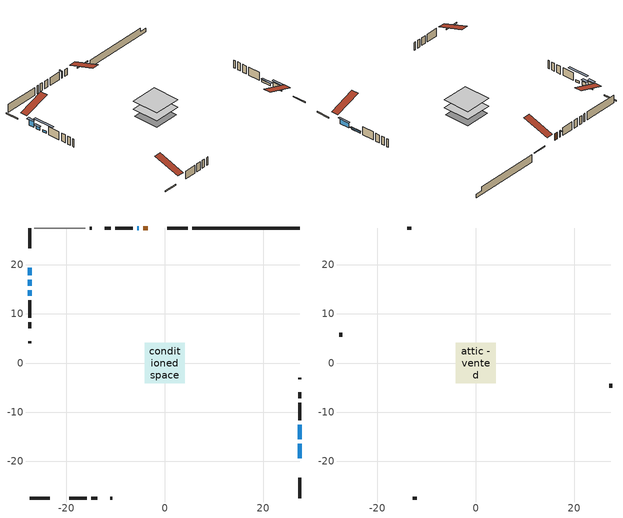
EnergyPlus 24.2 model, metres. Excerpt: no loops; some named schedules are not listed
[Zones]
conditioned space
 floor outside (Floor1 construction): -0.9,-0.9 -0.9,0.9 0.9,0.9 0.9,-0.9 z0.98
 floor adiabatic (AdiabaticFloorConstruction): -4.1,-4.1 -4.1,4.1 4.1,4.1 4.1,-4.1 z0.98
 floor foundation (Slab1 construction): -3.83,-3.83 -3.83,3.83 3.83,3.83 3.83,-3.83 z-1.31
 wall outside (RimJoist1 construction): 4.63,27.44 0.53,27.44 / -27.44,-27.44 -23.34,-27.44 / -27.44,27.44 -27.44,23.34 / 27.44,-27.44 27.44,-23.34 z0.98:1.28
 wall outside (AdiabaticWallConstruction 1): -3.43,27.44 -4.39,27.44 z0.98:3.01
 wall outside (AdiabaticWallConstruction): -5.32,27.44 -5.63,27.44 z0.98:3.06; -27.44,19.38 -27.44,17.88 z0.98:3.04; -27.44,16.95 -27.44,15.73 z0.98:2.15; 27.44,-19.38 27.44,-16.43 z0.98:2.58; 27.44,-15.51 27.44,-12.56 / -27.44,14.8 -27.44,13.63 z0.98:1.59
 wall outside (Wall1 construction): -6.56,27.44 -10.06,27.44 / -19.38,-27.44 -15.87,-27.44 / -27.44,12.71 -27.44,9.2 / 27.44,-11.63 27.44,-8.12 z0.98:3.42
 wall outside (Wall2 construction): -10.99,27.44 -12.23,27.44 / -14.94,-27.44 -13.71,-27.44 / -27.44,8.27 -27.44,7.03 / 27.44,-7.2 27.44,-5.96 z0.98:3.42
 wall outside (Wall4 construction): -14.86,27.44 -15.24,27.44 / -11.08,-27.44 -10.69,-27.44 / -27.44,4.4 -27.44,4.02 / 27.44,-3.33 27.44,-2.95 z0.98:3.42
 wall foundation (FoundationWall1 construction): 5.56,27.44,-1.31 5.56,27.44,0.98 25.25,27.44,0.98 25.25,27.44,-0.17 27.44,27.44,-0.17 27.44,27.44,-1.31
 wall adiabatic (Wall5 construction): -16.17,27.44 -26.51,27.44 z0.98:3.42
 window (WindowConstruction 3): -5.32,27.44 -5.63,27.44 z0.98:3.06
 window (WindowConstruction): -27.44,19.38 -27.44,17.88 z0.98:3.04
 window (WindowConstruction 1): -27.44,16.95 -27.44,15.73 z0.98:2.15
 window (WindowConstruction 2): 27.44,-19.38 27.44,-16.43 z0.98:2.58
 window (WindowConstruction 4): 27.44,-15.5 27.44,-12.56 z0.98:1.59
 window (WindowConstruction 5): -27.44,14.8 -27.44,13.63 z0.98:1.59
 door (Door): -3.44,27.44 -4.39,27.44 z0.98:3.01
 ceiling adiabatic (AdiabaticFloorConstruction): 4.1,-4.1 4.1,4.1 -4.1,4.1 -4.1,-4.1 z0.98
attic - vented
 floor to conditioned space (Floor2 construction Reversed): -4.1,-4.1 -4.1,4.1 4.1,4.1 4.1,-4.1 z3.42
 wall outside (Wall3 construction): -13.16,27.44 -13.93,27.44 / -12.78,-27.44 -12.01,-27.44 / -27.44,6.11 -27.44,5.33 / 27.44,-5.03 27.44,-4.26 z0.98:3.42
 roof outside (Roof1 construction): -2.51,27.44,3.42 -2.51,19.46,6.08 -0.4,19.46,6.08 -0.4,27.44,3.42; -20.31,-27.44,3.42 -20.31,-19.46,6.08 -22.41,-19.46,6.08 -22.41,-27.44,3.42; -27.44,20.31,3.42 -19.46,20.31,6.08 -19.46,22.41,6.08 -27.44,22.41,3.42; 27.44,-20.31,3.42 19.46,-20.31,6.08 19.46,-22.41,6.08 27.44,-22.41,3.42
shading: -5.63,27.44 -5.32,27.44 -5.32,28.28 -5.63,28.28 z3.06; -27.44,17.63 -27.44,19.63 -28.15,19.63 -28.15,17.63 z3.29; -27.44,15.48 -27.44,17.2 -28.15,17.2 -28.15,15.48 z2.4; 27.44,-16.14 27.44,-19.68 27.9,-19.68 27.9,-16.14 z2.88; 27.44,-12.41 27.44,-15.65 27.99,-15.65 27.99,-12.41 z1.74; -27.44,11.03 -27.44,17.41 -28.05,17.41 -28.05,11.03 z4.2
[Building]
Building 1: Terrain=Suburbs
[Site:Location]
Montreal Intl AP_QC: Latitude {deg}=45.47; Longitude {deg}=-73.74; Time Zone {hr}=-5; Elevation {m}=36; Keep Site Location Information=Yes
[Site:GroundTemperature:Shallow]
2.07863, -0.316383, -0.508184, 0.628371, 5.19101, 9.73239, 13.6695, 16.1636, 16.3755, 14.347, 10.5102, 6.10817
[Site:WaterMainsTemperature]
Calculation Method=Schedule; Temperature Schedule=mains temperature schedule
[Material] Roughness=Rough; Thermal Absorptance=0.9
Name | Thickness {m} | Conductivity {W/m-K} | Density {kg/m3} | Specific Heat {J/kg-K} | Solar Absorptance | Visible Absorptance
asphalt or fiberglass shingles | 0.00635 | 0.162714 | 1121.4 | 1465.45 | 0.4 | 0.4
ceiling loosefill ins | 0.169333 | 0.0480833 | 16.02 | 1046.75 | 0.7 | 0.7
ceiling stud and cavity | 0.1397 | 0.346447 | 65.682 | 1177.47 | 0.7 | 0.7
concrete 4.0 in. | 0.1016 | 1.803125 | 2242.8 | 837.4 | 0.7 | 0.7
concrete 8.0 in. | 0.2032 | 1.803125 | 2242.8 | 837.4 | 0.7 | 0.7
door material | 0.04445 | 0.053851 | 512.64 | 1214.23 | 0.7 | 0.7
exterior vertical ins | 0.0454343 | 0.029427 | 32.04 | 1214.23 | 0.7 | 0.7
floor covering | 0.0127 | 0.0433444 | 54.468 | 1339.84 | 0.6 | 0.6
floor rigid ins | 0.051816 | 0.029427 | 32.04 | 1214.23 | 0.7 | 0.7
floor rigid ins 1; wall rigid ins | 0.512978 | 0.029427 | 32.04 | 1214.23 | 0.7 | 0.7
floor stud and cavity | 0.1397 | 0.726555 | 92.3553 | 1139.71 | 0.7 | 0.7
floor stud and cavity 1 | 0.1397 | 1.75129 | 37.0049 | 1207.88 | 0.7 | 0.7
furniture material conditioned space 1 | 0.1524 | 0.115458 | 640.8 | 1214.23 | 0.6 | 0.6
gypsum board | 0.0127 | 0.160291 | 801 | 837.4 | 0.6 | 0.6
gypsum board 1 | 0.0127 | 0.160291 | 801 | 837.4 | 0.7 | 0.7
osb sheathing 0.5 in. | 0.0127 | 0.115458 | 512.64 | 1214.23 | 0.7 | 0.7
osb sheathing 0.5 in. 1 | 0.0127 | 0.115458 | 512.64 | 1214.23 | 0.4 | 0.4
osb sheathing 0.75 in. | 0.01905 | 0.115458 | 512.64 | 1214.23 | 0.7 | 0.7
osb sheathing 2.0 in. | 0.0508 | 0.115458 | 512.64 | 1214.23 | 0.7 | 0.7
rim joist stud and cavity | 0.0508 | 0.0291244 | 125.044 | 1163.47 | 0.6 | 0.6
wall stud and cavity | 0.1397 | 0.0861437 | 139.0536 | 1170.24 | 0.7 | 0.7
wall stud and cavity 1 | 0.1397 | 0.0991731 | 139.0536 | 1170.24 | 0.7 | 0.7
wall stud and cavity 2 | 0.0889 | 6.9971 | 50.32683 | 1063.81 | 0.6 | 0.6
wall stud and cavity 3 | 0.1397 | 0.181883 | 139.0536 | 1170.24 | 0.7 | 0.7
wall stud and cavity 4 | 0.1397 | 0.078278 | 139.0536 | 1170.24 | 0.7 | 0.7
wall stud and cavity 5 | 0.0889 | 0.380278 | 52.3479 | 1209.89 | 0.7 | 0.7
wall stud and cavity 6 | 0.0889 | 0.391764 | 83.0341 | 1211.67 | 0.7 | 0.7
wood siding | 0.0254 | 0.102417 | 544.68 | 1172.36 | 0.4 | 0.4
wood siding 1 | 0.00254 | 0.102417 | 544.68 | 1172.36 | 0.4 | 0.4
wood siding 2; wood siding 3; wood siding 4 | 0.0254 | 0.102417 | 544.68 | 1172.36 | 0.7 | 0.7
[WindowMaterial:SimpleGlazingSystem]
Name | U-Factor {W/m2-K} | Solar Heat Gain Coefficient
WindowMaterial | 2.06339 | 0.54
WindowMaterial 1 | 2.986628 | 0.56
WindowMaterial 2 | 2.90032 | 0.68
WindowMaterial 3 | 3.06271 | 0.54
WindowMaterial 4 | 2.96164 | 0.63
WindowMaterial 5 | 3.02126 | 0.49
[Construction]
AdiabaticFloorConstruction: floor stud and cavity 1, floor rigid ins 1, osb sheathing 0.75 in., floor covering
AdiabaticWallConstruction: wood siding 3, wall rigid ins, wall stud and cavity 5, gypsum board
AdiabaticWallConstruction 1: wood siding 4, wall rigid ins, wall stud and cavity 5, gypsum board
Door: door material
Floor1 construction: floor stud and cavity, floor rigid ins, osb sheathing 0.75 in., floor covering
Floor2 construction Reversed: gypsum board, ceiling stud and cavity, ceiling loosefill ins
FoundationWall1 construction: concrete 8.0 in., gypsum board 1
furniture construction conditioned space 1: furniture material conditioned space 1
PartitionWallConstruction: gypsum board, wall stud and cavity 6, gypsum board
RimJoist1 construction: wood siding 2, osb sheathing 2.0 in., rim joist stud and cavity
Roof1 construction: asphalt or fiberglass shingles
Slab1 construction: concrete 4.0 in.
Wall1 construction: wood siding, osb sheathing 0.5 in., wall stud and cavity, gypsum board
Wall2 construction: wood siding, osb sheathing 0.5 in., wall stud and cavity 1, gypsum board
Wall3 construction: wood siding 1, wall stud and cavity 2
Wall4 construction: wood siding, osb sheathing 0.5 in., wall stud and cavity 3, gypsum board
Wall5 construction: osb sheathing 0.5 in. 1, wall stud and cavity 4, gypsum board
WindowConstruction: WindowMaterial
WindowConstruction 1: WindowMaterial 1
WindowConstruction 2: WindowMaterial 2
WindowConstruction 3: WindowMaterial 3
WindowConstruction 4: WindowMaterial 4
WindowConstruction 5: WindowMaterial 5
[Zone] Multiplier=1; Part of Total Floor Area=Yes
Name | Volume {m3}
attic - vented | 29.0143
conditioned space | 313.9
[Space]
Name | Zone | Volume {m3}
attic - vented 1 | attic - vented | 29.0143
conditioned space 1 | conditioned space | 313.9
[ZoneInfiltration:EffectiveLeakageArea]
infil attic - vented 1: Zone or Space=attic - vented 1; Schedule=Always On Discrete; Effective Air Leakage Area {cm2}=2686.8; Stack Coefficient=0.000354596; Wind Coefficient=1.27229e-05
[ZoneMixing]
whole house fan mix: Zone or Space=attic - vented; Schedule=Always On Continuous; Design Flow Rate Calculation Method=Flow/Zone; Design Flow Rate {m3/s}=0; Source Zone or Space=conditioned space
[SurfaceProperty:ExposedFoundationPerimeter]
Slab1: Exposed Perimeter Calculation Method=TotalExposedPerimeter; Total Exposed Perimeter {m}=21.885
[InternalMass] Zone or ZoneList=conditioned space; Space or SpaceList=conditioned space 1
Name | Construction | Surface Area {m2}
furniture mass conditioned space 1 | furniture construction conditioned space 1 | 51.5917
partition wall mass | PartitionWallConstruction | 128.979
[Lights]
interior lighting: Zone or ZoneList or Space or SpaceList=conditioned space 1; Schedule=interior lighting schedule; Design Level Calculation Method=LightingLevel; Lighting Level {W}=343.2; Return Air Fraction=0; Fraction Radiant=0.6; Fraction Visible=0.2; Fraction Replaceable=1
[People]
occupants: Zone or ZoneList or Space or SpaceList=conditioned space 1; Number of People Schedule=occupants schedule; Number of People Calculation Method=People; Number of People=3; Fraction Radiant=0.314171; Sensible Heat Fraction=0.56303; Activity Level Schedule=occupants activity schedule; Carbon Dioxide Generation Rate {m3/s-W}=0; Enable ASHRAE 55 Comfort Warnings=No; Mean Radiant Temperature Calculation Type=EnclosureAveraged
[ElectricEquipment] Zone or ZoneList or Space or SpaceList=conditioned space 1; Design Level Calculation Method=EquipmentLevel
Name | Schedule | Design Level {W} | Fraction Latent | Fraction Radiant | Fraction Lost
clothes dryer | clothes dryer schedule | 140.772 | 0.015 | 0.081 | 0.85
clothes washer | clothes washer schedule | 32.1985 | 0.03 | 0.162 | 0.7
cooking range | cooking range schedule | 208.969 | 0.08 | 0.432 | 0.2
dishwasher | dishwasher schedule | 66.8632 | 0.3 | 0.18 | 0.4
fridge | fridge schedule | 72.9452 | 0 | 0.6 | 0
mech vent bath fan 0 | mech vent bath fan 0 schedule | 50.2 | 0 | 0 | 1
mech vent bath fan 1 | mech vent bath fan 1 schedule | 50.2 | 0 | 0 | 1
mech vent house fan | mech vent house fan schedule | 0 | 0 | 0 | 1
mech vent house fan cfis | mech vent house fan cfis schedule | 0 | 0 | 0 | 0
misc plug loads | misc plug loads schedule | 494.7 | 0.045 | 0.513 | 0.1
whole house fan | Always On Discrete | 0 | 0 | 0 | 1
[OtherEquipment] Zone or ZoneList or Space or SpaceList=conditioned space 1; Design Level Calculation Method=EquipmentLevel
Name | Fuel Type | Schedule | Design Level {W} | Fraction Latent | Fraction Radiant | Fraction Lost
clothes dryer 1 | Electricity | clothes dryer schedule | 0 | 0.015 | 0.081 | 0.85
cooking range 1 | Electricity | cooking range schedule | 0 | 0.08 | 0.432 | 0.2
general water use latent | None | general water use schedule | 59.3978 | 1 | 0 | 0
general water use sensible | None | general water use schedule | -58.539 | 0 | 0.6 | 0
mech vent house fan latent load | None | Always On Discrete | 0 | 1 | 0 | 0
mech vent house fan sensible load | None | Always On Discrete | 0 | 0 | 0 | 0
water heater energy adjustment1 | NaturalGas | Always On Discrete | 0.01 | 0 | 0 | 1
[ZoneInfiltration:DesignFlowRate] Zone or ZoneList or Space or SpaceList=conditioned space 1; Schedule=Always On Discrete; Design Flow Rate Calculation Method=Flow/Zone; Design Flow Rate {m3/s}=0
infil flow; natural vent flow; whole house fan flow
[AvailabilityManager:Scheduled]
central ac and furnace airloop Availability Manager: Schedule=Always On Discrete
[Foundation:Kiva]
Foundation Kiva 1: Initial Indoor Air Temperature {C}=18; Wall Height Above Grade {m}=0.979993; Wall Depth Below Slab {m}=0.2032; Custom Block Material Name 1=exterior vertical ins; Custom Block Depth 1 {m}=2.28999; Custom Block X Position 1 {m}=0.2159; Custom Block Z Position 1 {m}=0
[Foundation:Kiva:Settings]
Soil Conductivity {W/m-K}=0.849921; Soil Density {kg/m3}=1842.3; Soil Specific Heat {J/kg-K}=418.7; Ground Solar Absorptivity=0.9; Ground Thermal Absorptivity=0.9; Ground Surface Roughness {m}=0.03; Far-Field Width {m}=40; Deep-Ground Boundary Condition=ZeroFlux; Deep-Ground Depth {m}=40; Minimum Cell Dimension {m}=0.2; Maximum Cell Growth Coefficient=3; Simulation Timestep=Timestep
[Exterior:Lights]
exterior lighting: Schedule=exterior lighting schedule; Design Level {W}=75.6
[EnergyManagementSystem:GlobalVariable]
central_ac_and_furnace_airloop_Fan_RTF
infil_program_Qfan
infil_program_Qinf
natural_vent_program_Qnv
natural_vent_program_Qwhf
[EnergyManagementSystem:Sensor]
Name | Output:Variable or Output:Meter Index Key | Output:Variable or Output:Meter
airflow_gain | infil flow | Infiltration Sensible Heat Gain Energy
airflow_gain_1 | natural vent flow | Infiltration Sensible Heat Gain Energy
airflow_gain_2 | whole house fan flow | Infiltration Sensible Heat Gain Energy
airflow_loss | infil flow | Infiltration Sensible Heat Loss Energy
airflow_loss_1 | natural vent flow | Infiltration Sensible Heat Loss Energy
airflow_loss_2 | whole house fan flow | Infiltration Sensible Heat Loss Energy
clg_load_cond |  | Cooling:EnergyTransfer:Zone:CONDITIONED SPACE
clg_sp_s; clg_sp_s_1 | cooling setpoint | Schedule Value
clothes_dryer_exhaust_0_sch_s | clothes dryer exhaust 0 schedule | Schedule Value
cool_season | cooling season schedule | Schedule Value
htg_load_cond |  | Heating:EnergyTransfer:Zone:CONDITIONED SPACE
htg_sp_s; htg_sp_s_1 | heating setpoint | Schedule Value
ig_ee_conv | clothes dryer | Electric Equipment Convective Heating Energy
ig_ee_conv_2 | cooking range | Electric Equipment Convective Heating Energy
ig_ee_conv_4 | fridge | Electric Equipment Convective Heating Energy
ig_ee_conv_5 | misc plug loads | Electric Equipment Convective Heating Energy
ig_ee_conv_6 | whole house fan | Electric Equipment Convective Heating Energy
ig_ee_rad | clothes dryer | Electric Equipment Radiant Heating Energy
ig_ee_rad_2 | cooking range | Electric Equipment Radiant Heating Energy
ig_ee_rad_4 | fridge | Electric Equipment Radiant Heating Energy
ig_ee_rad_5 | misc plug loads | Electric Equipment Radiant Heating Energy
ig_ee_rad_6 | whole house fan | Electric Equipment Radiant Heating Energy
ig_lgt_conv | interior lighting | Lights Convective Heating Energy
ig_lgt_rad | interior lighting | Lights Radiant Heating Energy
ig_lgt_vis | interior lighting | Lights Visible Radiation Heating Energy
ig_oe_conv | clothes dryer 1 | Other Equipment Convective Heating Energy
ig_oe_conv_1 | cooking range 1 | Other Equipment Convective Heating Energy
ig_oe_conv_2 | general water use latent | Other Equipment Convective Heating Energy
ig_oe_conv_3 | general water use sensible | Other Equipment Convective Heating Energy
ig_oe_conv_4 | water heater energy adjustment1 | Other Equipment Convective Heating Energy
ig_oe_rad | clothes dryer 1 | Other Equipment Radiant Heating Energy
ig_oe_rad_1 | cooking range 1 | Other Equipment Radiant Heating Energy
ig_oe_rad_2 | general water use latent | Other Equipment Radiant Heating Energy
ig_oe_rad_3 | general water use sensible | Other Equipment Radiant Heating Energy
ig_oe_rad_4 | water heater energy adjustment1 | Other Equipment Radiant Heating Energy
ig_ppl_conv | occupants | People Convective Heating Energy
ig_ppl_rad | occupants | People Radiant Heating Energy
im_conv | furniture mass conditioned space 1 | Surface Inside Face Convection Heat Gain Energy
im_conv_1 | partition wall mass | Surface Inside Face Convection Heat Gain Energy
im_ig | furniture mass conditioned space 1 | Surface Inside Face Internal Gains Radiation Heat Gain Energy
im_ig_1 | partition wall mass | Surface Inside Face Internal Gains Radiation Heat Gain Energy
im_lgt | furniture mass conditioned space 1 | Surface Inside Face Lights Radiation Heat Gain Energy
im_lgt_1 | partition wall mass | Surface Inside Face Lights Radiation Heat Gain Energy
im_sol | furniture mass conditioned space 1 | Surface Inside Face Solar Radiation Heat Gain Energy
im_sol_1 | partition wall mass | Surface Inside Face Solar Radiation Heat Gain Energy
im_surf | furniture mass conditioned space 1 | Surface Inside Face Net Surface Thermal Radiation Heat Gain Energy
im_surf_1 | partition wall mass | Surface Inside Face Net Surface Thermal Radiation Heat Gain Energy
mech_vent_bath_fan_0_sch_s | mech vent bath fan 0 schedule | Schedule Value
mech_vent_bath_fan_1_sch_s | mech vent bath fan 1 schedule | Schedule Value
mv_conv | mech vent bath fan 0 | Electric Equipment Convective Heating Energy
mv_conv_1 | mech vent bath fan 1 | Electric Equipment Convective Heating Energy
mv_conv_2 | mech vent house fan | Electric Equipment Convective Heating Energy
mv_conv_3 | mech vent house fan cfis | Electric Equipment Convective Heating Energy
mv_conv_4 | mech vent house fan latent load | Other Equipment Convective Heating Energy
mv_conv_5 | mech vent house fan sensible load | Other Equipment Convective Heating Energy
mv_rad | mech vent bath fan 0 | Electric Equipment Radiant Heating Energy
mv_rad_1 | mech vent bath fan 1 | Electric Equipment Radiant Heating Energy
mv_rad_2 | mech vent house fan | Electric Equipment Radiant Heating Energy
mv_rad_3 | mech vent house fan cfis | Electric Equipment Radiant Heating Energy
mv_rad_4 | mech vent house fan latent load | Other Equipment Radiant Heating Energy
mv_rad_5 | mech vent house fan sensible load | Other Equipment Radiant Heating Energy
natural_vent_s | natural vent schedule | Schedule Value
out_pb_s |  | Site Outdoor Air Barometric Pressure
out_wt_s |  | Site Outdoor Air Humidity Ratio
site_vw_s |  | Site Wind Speed
ss_back_out | Window1 | Surface Window Shortwave from Zone Back Out Window Heat Transfer Rate
ss_back_out_1 | Window2 | Surface Window Shortwave from Zone Back Out Window Heat Transfer Rate
ss_back_out_2 | Window3 | Surface Window Shortwave from Zone Back Out Window Heat Transfer Rate
ss_back_out_3 | Window4 | Surface Window Shortwave from Zone Back Out Window Heat Transfer Rate
ss_back_out_4 | Window6 | Surface Window Shortwave from Zone Back Out Window Heat Transfer Rate
ss_back_out_5 | Window8 | Surface Window Shortwave from Zone Back Out Window Heat Transfer Rate
ss_conv | Door1 | Surface Inside Face Convection Heat Gain Energy
ss_conv_1 | Window1 | Surface Inside Face Convection Heat Gain Energy
ss_conv_2 | Window2 | Surface Inside Face Convection Heat Gain Energy
ss_conv_3 | Window3 | Surface Inside Face Convection Heat Gain Energy
ss_conv_4 | Window4 | Surface Inside Face Convection Heat Gain Energy
ss_conv_5 | Window6 | Surface Inside Face Convection Heat Gain Energy
ss_conv_6 | Window8 | Surface Inside Face Convection Heat Gain Energy
ss_ig | Door1 | Surface Inside Face Internal Gains Radiation Heat Gain Energy
ss_ig_1 | Window1 | Surface Inside Face Internal Gains Radiation Heat Gain Energy
ss_ig_2 | Window2 | Surface Inside Face Internal Gains Radiation Heat Gain Energy
ss_ig_3 | Window3 | Surface Inside Face Internal Gains Radiation Heat Gain Energy
ss_ig_4 | Window4 | Surface Inside Face Internal Gains Radiation Heat Gain Energy
ss_ig_5 | Window6 | Surface Inside Face Internal Gains Radiation Heat Gain Energy
ss_ig_6 | Window8 | Surface Inside Face Internal Gains Radiation Heat Gain Energy
ss_lgt | Door1 | Surface Inside Face Lights Radiation Heat Gain Energy
ss_sol | Door1 | Surface Inside Face Solar Radiation Heat Gain Energy
ss_surf | Door1 | Surface Inside Face Net Surface Thermal Radiation Heat Gain Energy
ss_surf_1 | Window1 | Surface Inside Face Net Surface Thermal Radiation Heat Gain Energy
ss_surf_2 | Window2 | Surface Inside Face Net Surface Thermal Radiation Heat Gain Energy
ss_surf_3 | Window3 | Surface Inside Face Net Surface Thermal Radiation Heat Gain Energy
ss_surf_4 | Window4 | Surface Inside Face Net Surface Thermal Radiation Heat Gain Energy
ss_surf_5 | Window6 | Surface Inside Face Net Surface Thermal Radiation Heat Gain Energy
ss_surf_6 | Window8 | Surface Inside Face Net Surface Thermal Radiation Heat Gain Energy
ss_trans_in | Window1 | Surface Window Transmitted Solar Radiation Rate
ss_trans_in_1 | Window2 | Surface Window Transmitted Solar Radiation Rate
ss_trans_in_2 | Window3 | Surface Window Transmitted Solar Radiation Rate
ss_trans_in_3 | Window4 | Surface Window Transmitted Solar Radiation Rate
ss_trans_in_4 | Window6 | Surface Window Transmitted Solar Radiation Rate
ss_trans_in_5 | Window8 | Surface Window Transmitted Solar Radiation Rate
ss_trans_out | Window1 | Surface Inside Face Initial Transmitted Diffuse Transmitted Out Window Solar Radiation Rate
ss_trans_out_1 | Window2 | Surface Inside Face Initial Transmitted Diffuse Transmitted Out Window Solar Radiation Rate
ss_trans_out_2 | Window3 | Surface Inside Face Initial Transmitted Diffuse Transmitted Out Window Solar Radiation Rate
ss_trans_out_3 | Window4 | Surface Inside Face Initial Transmitted Diffuse Transmitted Out Window Solar Radiation Rate
ss_trans_out_4 | Window6 | Surface Inside Face Initial Transmitted Diffuse Transmitted Out Window Solar Radiation Rate
ss_trans_out_5 | Window8 | Surface Inside Face Initial Transmitted Diffuse Transmitted Out Window Solar Radiation Rate
s_conv | Floor1 | Surface Inside Face Convection Heat Gain Energy
s_conv_1 | Floor2 | Surface Inside Face Convection Heat Gain Energy
s_conv_10 | Wall1:0 | Surface Inside Face Convection Heat Gain Energy
s_conv_11 | Wall1:180 | Surface Inside Face Convection Heat Gain Energy
s_conv_12 | Wall1:270 | Surface Inside Face Convection Heat Gain Energy
s_conv_13 | Wall1:90 | Surface Inside Face Convection Heat Gain Energy
s_conv_14 | Wall2:0 | Surface Inside Face Convection Heat Gain Energy
s_conv_15 | Wall2:180 | Surface Inside Face Convection Heat Gain Energy
s_conv_16 | Wall2:270 | Surface Inside Face Convection Heat Gain Energy
s_conv_17 | Wall2:90 | Surface Inside Face Convection Heat Gain Energy
s_conv_18 | Wall4:0 | Surface Inside Face Convection Heat Gain Energy
s_conv_19 | Wall4:180 | Surface Inside Face Convection Heat Gain Energy
s_conv_2 | FoundationWall1 | Surface Inside Face Convection Heat Gain Energy
s_conv_20 | Wall4:270 | Surface Inside Face Convection Heat Gain Energy
s_conv_21 | Wall4:90 | Surface Inside Face Convection Heat Gain Energy
s_conv_22 | Wall5 | Surface Inside Face Convection Heat Gain Energy
s_conv_3 | inferred conditioned ceiling | Surface Inside Face Convection Heat Gain Energy
s_conv_4 | inferred conditioned floor | Surface Inside Face Convection Heat Gain Energy
s_conv_5 | RimJoist1:0 | Surface Inside Face Convection Heat Gain Energy
s_conv_6 | RimJoist1:180 | Surface Inside Face Convection Heat Gain Energy
s_conv_7 | RimJoist1:270 | Surface Inside Face Convection Heat Gain Energy
s_conv_8 | RimJoist1:90 | Surface Inside Face Convection Heat Gain Energy
s_conv_9 | Slab1 | Surface Inside Face Convection Heat Gain Energy
s_ig | Floor1 | Surface Inside Face Internal Gains Radiation Heat Gain Energy
s_ig_1 | Floor2 | Surface Inside Face Internal Gains Radiation Heat Gain Energy
s_ig_10 | Wall1:0 | Surface Inside Face Internal Gains Radiation Heat Gain Energy
s_ig_11 | Wall1:180 | Surface Inside Face Internal Gains Radiation Heat Gain Energy
s_ig_12 | Wall1:270 | Surface Inside Face Internal Gains Radiation Heat Gain Energy
s_ig_13 | Wall1:90 | Surface Inside Face Internal Gains Radiation Heat Gain Energy
s_ig_14 | Wall2:0 | Surface Inside Face Internal Gains Radiation Heat Gain Energy
s_ig_15 | Wall2:180 | Surface Inside Face Internal Gains Radiation Heat Gain Energy
s_ig_16 | Wall2:270 | Surface Inside Face Internal Gains Radiation Heat Gain Energy
s_ig_17 | Wall2:90 | Surface Inside Face Internal Gains Radiation Heat Gain Energy
s_ig_18 | Wall4:0 | Surface Inside Face Internal Gains Radiation Heat Gain Energy
s_ig_19 | Wall4:180 | Surface Inside Face Internal Gains Radiation Heat Gain Energy
s_ig_2 | FoundationWall1 | Surface Inside Face Internal Gains Radiation Heat Gain Energy
s_ig_20 | Wall4:270 | Surface Inside Face Internal Gains Radiation Heat Gain Energy
s_ig_21 | Wall4:90 | Surface Inside Face Internal Gains Radiation Heat Gain Energy
s_ig_22 | Wall5 | Surface Inside Face Internal Gains Radiation Heat Gain Energy
s_ig_3 | inferred conditioned ceiling | Surface Inside Face Internal Gains Radiation Heat Gain Energy
s_ig_4 | inferred conditioned floor | Surface Inside Face Internal Gains Radiation Heat Gain Energy
s_ig_5 | RimJoist1:0 | Surface Inside Face Internal Gains Radiation Heat Gain Energy
s_ig_6 | RimJoist1:180 | Surface Inside Face Internal Gains Radiation Heat Gain Energy
s_ig_7 | RimJoist1:270 | Surface Inside Face Internal Gains Radiation Heat Gain Energy
s_ig_8 | RimJoist1:90 | Surface Inside Face Internal Gains Radiation Heat Gain Energy
s_ig_9 | Slab1 | Surface Inside Face Internal Gains Radiation Heat Gain Energy
s_lgt | Floor1 | Surface Inside Face Lights Radiation Heat Gain Energy
s_lgt_1 | Floor2 | Surface Inside Face Lights Radiation Heat Gain Energy
s_lgt_10 | Wall1:0 | Surface Inside Face Lights Radiation Heat Gain Energy
s_lgt_11 | Wall1:180 | Surface Inside Face Lights Radiation Heat Gain Energy
s_lgt_12 | Wall1:270 | Surface Inside Face Lights Radiation Heat Gain Energy
s_lgt_13 | Wall1:90 | Surface Inside Face Lights Radiation Heat Gain Energy
s_lgt_14 | Wall2:0 | Surface Inside Face Lights Radiation Heat Gain Energy
s_lgt_15 | Wall2:180 | Surface Inside Face Lights Radiation Heat Gain Energy
s_lgt_16 | Wall2:270 | Surface Inside Face Lights Radiation Heat Gain Energy
s_lgt_17 | Wall2:90 | Surface Inside Face Lights Radiation Heat Gain Energy
s_lgt_18 | Wall4:0 | Surface Inside Face Lights Radiation Heat Gain Energy
s_lgt_19 | Wall4:180 | Surface Inside Face Lights Radiation Heat Gain Energy
